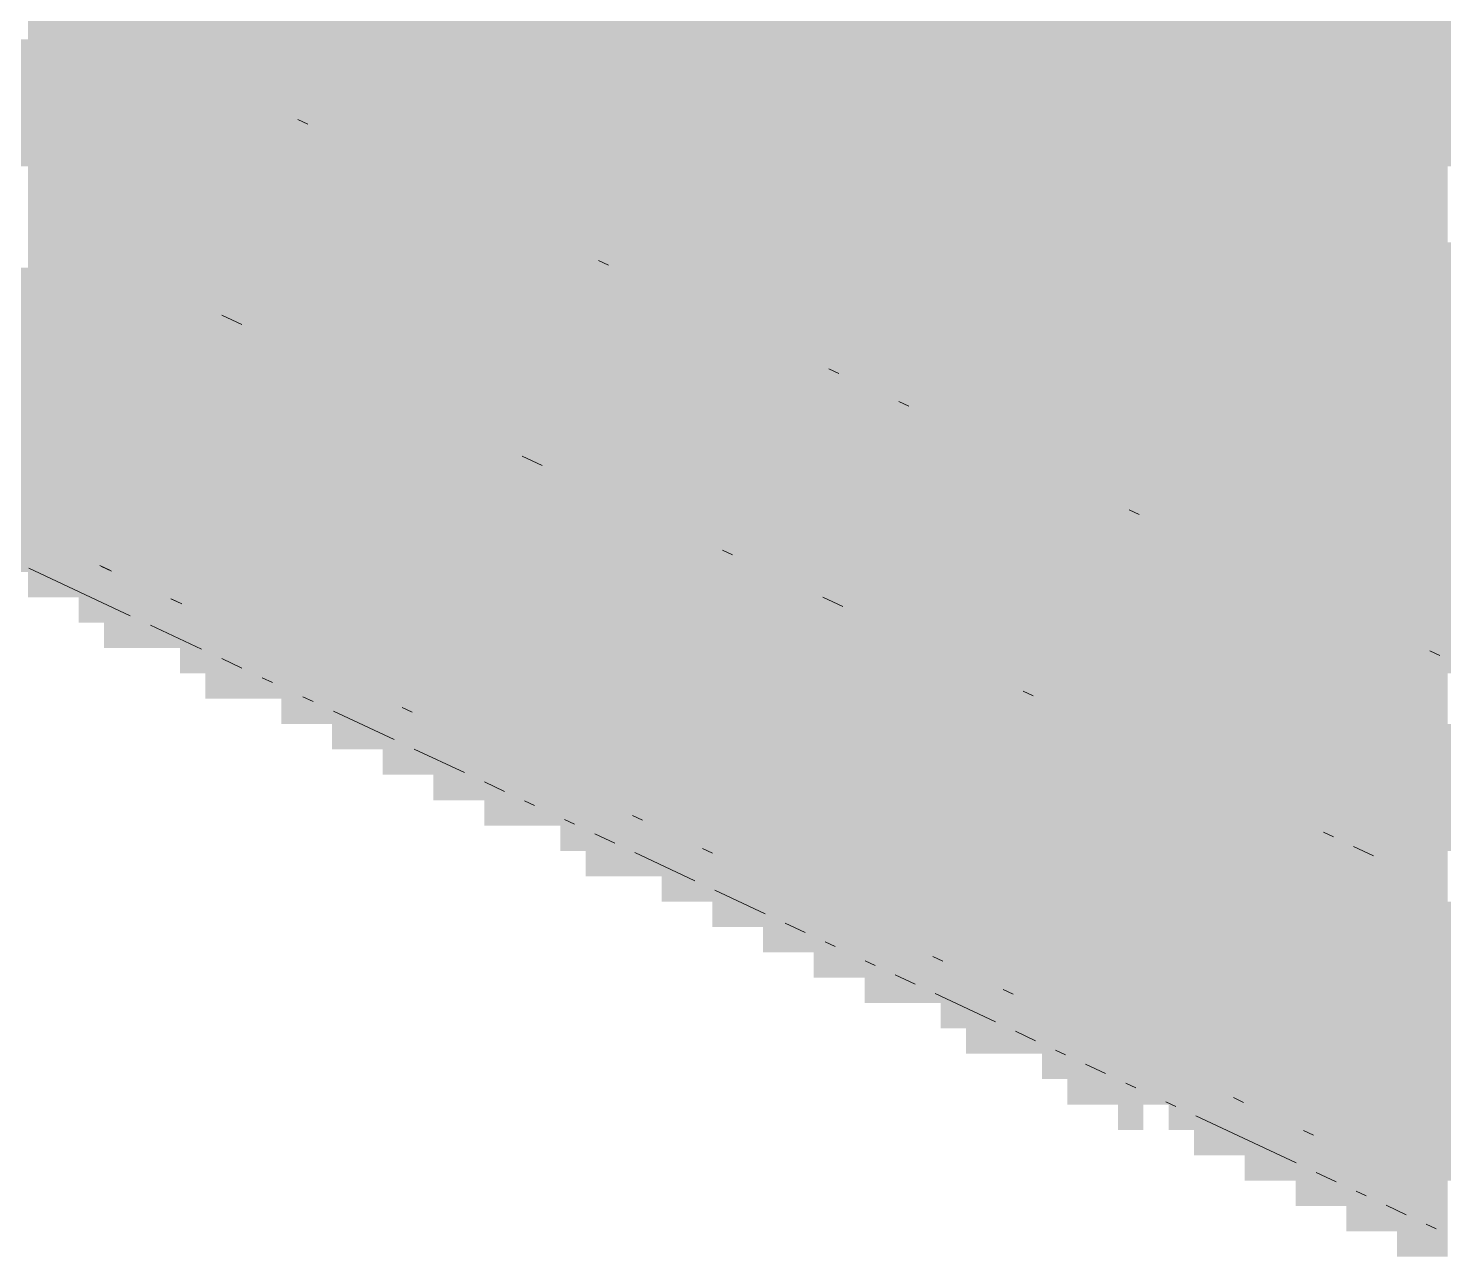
# Paper-space layout '03 3D Building and Roof' of a CAD drawing. Header units: millimetres. Extents: x 5 to 415, y 5 to 292.
# Drawn here: x 227.18 to 232.56, y 71.91 to 76.58 of the extents above; entities that cross this region are included whole.
import ezdxf

# ---------------------------------------------------------------- set-up
doc = ezdxf.new("R2010")
doc.units = ezdxf.units.MM
doc.layers.add('EXISTING', color=7, linetype='Continuous')
doc.layers.add('IMAGES', color=7, linetype='Continuous')

# ---------------------------------------------------------------- blocks, each defined once
blk = doc.blocks.new('SHEET_03')
at = {"layer": 'EXISTING', "color": 250, "lineweight": 9}
for p, q in [((228.2448, 76.2185), (228.2067, 76.2364)), ((229.3868, 75.6824), (229.3488, 75.7003)), ((227.9172, 75.4929), (227.9934, 75.4571)), ((230.2624, 75.2713), (230.2243, 75.2892)), ((230.5288, 75.1462), (230.4908, 75.1641)), ((229.0593, 74.9567), (229.1354, 74.921)), ((231.4044, 74.7352), (231.3663, 74.7531)), ((229.8206, 74.5993), (229.8587, 74.5814)), ((227.5694, 74.3501), (227.1835, 74.5313)), ((227.4536, 74.5409), (227.4922, 74.5228)), ((227.4985, 74.5199), (227.4604, 74.5377)), ((227.7237, 74.4141), (227.7623, 74.396)), ((227.765, 74.3948), (227.7269, 74.4126)), ((230.2013, 74.4206), (230.2774, 74.3848)), ((227.8395, 74.2233), (227.6466, 74.3139)), ((227.9939, 74.1509), (227.9167, 74.1871)), ((232.5464, 74.1991), (232.5084, 74.2169)), ((228.1096, 74.0965), (228.071, 74.1146)), ((228.264, 74.024), (228.2254, 74.0422)), ((230.9626, 74.0631), (231.0007, 74.0453)), ((228.5727, 73.8791), (228.3412, 73.9878)), ((228.6405, 73.9837), (228.6024, 74.0016)), ((228.8393, 73.754), (228.6489, 73.8434)), ((228.9916, 73.6824), (228.9154, 73.7182)), ((229.1059, 73.6288), (229.0678, 73.6467)), ((229.2582, 73.5573), (229.2201, 73.5752)), ((229.5161, 73.5727), (229.478, 73.5906)), ((229.4105, 73.4858), (229.3344, 73.5215)), ((232.1047, 73.527), (232.1427, 73.5091)), ((229.7152, 73.3427), (229.4867, 73.45)), ((229.7825, 73.4476), (229.7445, 73.4655)), ((232.2189, 73.4734), (232.295, 73.4376)), ((229.9818, 73.2176), (229.7914, 73.307)), ((230.1341, 73.1461), (230.058, 73.1818)), ((230.2484, 73.0924), (230.2103, 73.1103)), ((230.4007, 73.0209), (230.3626, 73.0388)), ((230.6581, 73.0365), (230.62, 73.0544)), ((230.553, 72.9494), (230.4769, 72.9852)), ((230.8577, 72.8064), (230.6292, 72.9136)), ((230.9246, 72.9114), (230.8865, 72.9293)), ((231.01, 72.7348), (230.9339, 72.7706)), ((231.1243, 72.6812), (231.0862, 72.6991)), ((231.2766, 72.6097), (231.2005, 72.6455)), ((231.3909, 72.5561), (231.3528, 72.5739)), ((231.8001, 72.5004), (231.762, 72.5183)), ((231.5432, 72.4845), (231.5051, 72.5024)), ((232.0002, 72.27), (231.6194, 72.4488)), ((232.0666, 72.3753), (232.0285, 72.3932)), ((232.1526, 72.1985), (232.0764, 72.2342)), ((232.2668, 72.1448), (232.2287, 72.1627)), ((232.4191, 72.0733), (232.343, 72.1091)), ((232.5334, 72.0197), (232.4953, 72.0376))]:
    blk.add_line(p, q, dxfattribs=at)
at = {"layer": 'IMAGES', "color": 7}
for points in [[(227.18, 76.5411), (227.3727, 76.5411), (227.18, 76.6375), (227.3727, 76.6375)], [(227.3727, 76.5411), (227.5655, 76.5411), (227.3727, 76.6375), (227.5655, 76.6375)], [(227.5655, 76.5411), (227.8545, 76.5411), (227.5655, 76.6375), (227.8545, 76.6375)], [(227.8545, 76.5411), (233.7327, 76.5411), (227.8545, 76.6375), (233.7327, 76.6375)], [(226.2164, 76.4446), (227.3727, 76.4446), (226.2164, 76.5411), (227.3727, 76.5411)], [(227.3727, 76.4446), (227.5655, 76.4446), (227.3727, 76.5411), (227.5655, 76.5411)], [(227.5655, 76.4446), (227.6618, 76.4446), (227.5655, 76.5411), (227.6618, 76.5411)], [(227.6618, 76.4446), (227.7582, 76.4446), (227.6618, 76.5411), (227.7582, 76.5411)], [(227.7582, 76.4446), (227.8545, 76.4446), (227.7582, 76.5411), (227.8545, 76.5411)], [(227.8545, 76.4446), (227.9509, 76.4446), (227.8545, 76.5411), (227.9509, 76.5411)], [(227.9509, 76.4446), (228.0473, 76.4446), (227.9509, 76.5411), (228.0473, 76.5411)], [(228.0473, 76.4446), (233.6364, 76.4446), (228.0473, 76.5411), (233.6364, 76.5411)], [(226.3127, 76.3482), (227.5655, 76.3482), (226.3127, 76.4446), (227.5655, 76.4446)], [(227.5655, 76.3482), (227.6618, 76.3482), (227.5655, 76.4446), (227.6618, 76.4446)], [(227.6618, 76.3482), (227.7582, 76.3482), (227.6618, 76.4446), (227.7582, 76.4446)], [(227.7582, 76.3482), (227.8545, 76.3482), (227.7582, 76.4446), (227.8545, 76.4446)], [(227.8545, 76.3482), (228.0473, 76.3482), (227.8545, 76.4446), (228.0473, 76.4446)], [(228.0473, 76.3482), (228.24, 76.3482), (228.0473, 76.4446), (228.24, 76.4446)], [(228.24, 76.3482), (233.3473, 76.3482), (228.24, 76.4446), (233.3473, 76.4446)], [(226.6018, 76.2518), (227.7582, 76.2518), (226.6018, 76.3482), (227.7582, 76.3482)], [(227.7582, 76.2518), (227.8545, 76.2518), (227.7582, 76.3482), (227.8545, 76.3482)], [(227.8545, 76.2518), (227.9509, 76.2518), (227.8545, 76.3482), (227.9509, 76.3482)], [(227.9509, 76.2518), (228.0473, 76.2518), (227.9509, 76.3482), (228.0473, 76.3482)], [(228.0473, 76.2518), (228.24, 76.2518), (228.0473, 76.3482), (228.24, 76.3482)], [(228.24, 76.2518), (228.3364, 76.2518), (228.24, 76.3482), (228.3364, 76.3482)], [(228.3364, 76.2518), (228.4327, 76.2518), (228.3364, 76.3482), (228.4327, 76.3482)], [(228.4327, 76.2518), (233.2509, 76.2518), (228.4327, 76.3482), (233.2509, 76.3482)], [(226.7945, 76.1554), (227.9509, 76.1554), (226.7945, 76.2518), (227.9509, 76.2518)], [(227.9509, 76.1554), (228.0473, 76.1554), (227.9509, 76.2518), (228.0473, 76.2518)], [(228.0473, 76.1554), (228.1436, 76.1554), (228.0473, 76.2518), (228.1436, 76.2518)], [(228.1436, 76.1554), (228.24, 76.1554), (228.1436, 76.2518), (228.24, 76.2518)], [(228.24, 76.1554), (228.3364, 76.1554), (228.24, 76.2518), (228.3364, 76.2518)], [(228.3364, 76.059), (228.4327, 76.059), (228.3364, 76.2518), (228.4327, 76.2518)], [(228.4327, 76.1554), (228.5291, 76.1554), (228.4327, 76.2518), (228.5291, 76.2518)], [(228.5291, 76.1554), (233.1545, 76.1554), (228.5291, 76.2518), (233.1545, 76.2518)], [(226.8909, 76.059), (228.0473, 76.059), (226.8909, 76.1554), (228.0473, 76.1554)], [(228.0473, 76.059), (228.24, 76.059), (228.0473, 76.1554), (228.24, 76.1554)], [(228.24, 76.059), (228.3364, 76.059), (228.24, 76.1554), (228.3364, 76.1554)], [(228.4327, 76.059), (228.6255, 76.059), (228.4327, 76.1554), (228.6255, 76.1554)], [(228.6255, 76.059), (228.7218, 76.059), (228.6255, 76.1554), (228.7218, 76.1554)], [(228.7218, 76.059), (228.8182, 76.059), (228.7218, 76.1554), (228.8182, 76.1554)], [(228.8182, 76.059), (228.9145, 76.059), (228.8182, 76.1554), (228.9145, 76.1554)], [(228.9145, 76.059), (232.6727, 76.059), (228.9145, 76.1554), (232.6727, 76.1554)], [(227.18, 75.9626), (228.3364, 75.9626), (227.18, 76.059), (228.3364, 76.059)], [(228.3364, 75.9626), (228.4327, 75.9626), (228.3364, 76.059), (228.4327, 76.059)], [(228.4327, 75.9626), (228.5291, 75.9626), (228.4327, 76.059), (228.5291, 76.059)], [(228.5291, 75.9626), (228.6255, 75.9626), (228.5291, 76.059), (228.6255, 76.059)], [(228.6255, 75.9626), (228.7218, 75.9626), (228.6255, 76.059), (228.7218, 76.059)], [(228.7218, 75.9626), (228.8182, 75.9626), (228.7218, 76.059), (228.8182, 76.059)], [(228.8182, 75.9626), (228.9145, 75.9626), (228.8182, 76.059), (228.9145, 76.059)], [(228.9145, 75.9626), (229.0109, 75.9626), (228.9145, 76.059), (229.0109, 76.059)], [(229.0109, 75.9626), (229.1073, 75.9626), (229.0109, 76.059), (229.1073, 76.059)], [(229.1073, 75.9626), (232.5764, 75.9626), (229.1073, 76.059), (232.5764, 76.059)], [(227.18, 75.8662), (227.2764, 75.8662), (227.18, 75.9626), (227.2764, 75.9626)], [(227.2764, 75.8662), (227.4691, 75.8662), (227.2764, 75.9626), (227.4691, 75.9626)], [(227.4691, 75.8662), (228.6255, 75.8662), (227.4691, 75.9626), (228.6255, 75.9626)], [(228.6255, 75.8662), (228.8182, 75.8662), (228.6255, 75.9626), (228.8182, 75.9626)], [(228.8182, 75.8662), (229.1073, 75.8662), (228.8182, 75.9626), (229.1073, 75.9626)], [(229.1073, 75.8662), (229.2036, 75.8662), (229.1073, 75.9626), (229.2036, 75.9626)], [(229.2036, 75.8662), (229.3, 75.8662), (229.2036, 75.9626), (229.3, 75.9626)], [(229.3, 75.8662), (232.48, 75.8662), (229.3, 75.9626), (232.48, 75.9626)], [(232.48, 75.8662), (232.5764, 75.8662), (232.48, 75.9626), (232.5764, 75.9626)], [(227.18, 75.7698), (227.2764, 75.7698), (227.18, 75.8662), (227.2764, 75.8662)], [(227.2764, 75.7698), (227.3727, 75.7698), (227.2764, 75.8662), (227.3727, 75.8662)], [(227.3727, 75.7698), (227.4691, 75.7698), (227.3727, 75.8662), (227.4691, 75.8662)], [(227.4691, 75.7698), (227.5655, 75.7698), (227.4691, 75.8662), (227.5655, 75.8662)], [(227.5655, 75.7698), (228.8182, 75.7698), (227.5655, 75.8662), (228.8182, 75.8662)], [(228.8182, 75.7698), (228.9145, 75.7698), (228.8182, 75.8662), (228.9145, 75.8662)], [(228.9145, 75.7698), (229.0109, 75.7698), (228.9145, 75.8662), (229.0109, 75.8662)], [(229.0109, 75.7698), (229.1073, 75.7698), (229.0109, 75.8662), (229.1073, 75.8662)], [(229.1073, 75.7698), (229.2036, 75.7698), (229.1073, 75.8662), (229.2036, 75.8662)], [(229.2036, 75.7698), (229.3964, 75.7698), (229.2036, 75.8662), (229.3964, 75.8662)], [(229.3964, 75.7698), (229.4927, 75.7698), (229.3964, 75.8662), (229.4927, 75.8662)], [(229.4927, 75.7698), (232.0945, 75.7698), (229.4927, 75.8662), (232.0945, 75.8662)], [(232.0945, 75.7698), (232.1909, 75.7698), (232.0945, 75.8662), (232.1909, 75.8662)], [(232.1909, 75.7698), (232.2873, 75.7698), (232.1909, 75.8662), (232.2873, 75.8662)], [(232.2873, 75.7698), (232.5764, 75.7698), (232.2873, 75.8662), (232.5764, 75.8662)], [(227.18, 75.6734), (227.2764, 75.6734), (227.18, 75.7698), (227.2764, 75.7698)], [(227.2764, 75.6734), (227.4691, 75.6734), (227.2764, 75.7698), (227.4691, 75.7698)], [(227.4691, 75.6734), (227.5655, 75.6734), (227.4691, 75.7698), (227.5655, 75.7698)], [(227.5655, 75.6734), (227.6618, 75.6734), (227.5655, 75.7698), (227.6618, 75.7698)], [(227.6618, 75.6734), (227.7582, 75.6734), (227.6618, 75.7698), (227.7582, 75.7698)], [(227.7582, 75.6734), (228.9145, 75.6734), (227.7582, 75.7698), (228.9145, 75.7698)], [(228.9145, 75.6734), (229.1073, 75.6734), (228.9145, 75.7698), (229.1073, 75.7698)], [(229.1073, 75.6734), (229.2036, 75.6734), (229.1073, 75.7698), (229.2036, 75.7698)], [(229.2036, 75.6734), (229.4927, 75.6734), (229.2036, 75.7698), (229.4927, 75.7698)], [(229.4927, 75.6734), (229.5891, 75.6734), (229.4927, 75.7698), (229.5891, 75.7698)], [(229.5891, 75.6734), (231.9982, 75.6734), (229.5891, 75.7698), (231.9982, 75.7698)], [(231.9982, 75.577), (232.0945, 75.577), (231.9982, 75.7698), (232.0945, 75.7698)], [(232.0945, 75.577), (232.1909, 75.577), (232.0945, 75.7698), (232.1909, 75.7698)], [(232.1909, 75.577), (232.2873, 75.577), (232.1909, 75.7698), (232.2873, 75.7698)], [(232.2873, 75.577), (232.3836, 75.577), (232.2873, 75.7698), (232.3836, 75.7698)], [(232.3836, 75.577), (245.9709, 75.577), (232.3836, 75.7698), (245.9709, 75.7698)], [(225.3491, 75.577), (227.3727, 75.577), (225.3491, 75.6734), (227.3727, 75.6734)], [(227.3727, 75.577), (227.5655, 75.577), (227.3727, 75.6734), (227.5655, 75.6734)], [(227.5655, 75.577), (227.6618, 75.577), (227.5655, 75.6734), (227.6618, 75.6734)], [(227.6618, 75.577), (227.7582, 75.577), (227.6618, 75.6734), (227.7582, 75.6734)], [(227.7582, 75.577), (227.8545, 75.577), (227.7582, 75.6734), (227.8545, 75.6734)], [(227.8545, 75.577), (227.9509, 75.577), (227.8545, 75.6734), (227.9509, 75.6734)], [(227.9509, 75.577), (228.0473, 75.577), (227.9509, 75.6734), (228.0473, 75.6734)], [(228.0473, 75.577), (229.2036, 75.577), (228.0473, 75.6734), (229.2036, 75.6734)], [(229.2036, 75.577), (229.3, 75.577), (229.2036, 75.6734), (229.3, 75.6734)], [(229.3, 75.577), (229.3964, 75.577), (229.3, 75.6734), (229.3964, 75.6734)], [(229.3964, 75.577), (229.4927, 75.577), (229.3964, 75.6734), (229.4927, 75.6734)], [(229.4927, 75.577), (229.5891, 75.577), (229.4927, 75.6734), (229.5891, 75.6734)], [(229.5891, 75.577), (229.8782, 75.577), (229.5891, 75.6734), (229.8782, 75.6734)], [(229.8782, 75.577), (231.9982, 75.577), (229.8782, 75.6734), (231.9982, 75.6734)], [(225.5418, 75.4806), (227.5655, 75.4806), (225.5418, 75.577), (227.5655, 75.577)], [(227.5655, 75.4806), (227.6618, 75.4806), (227.5655, 75.577), (227.6618, 75.577)], [(227.6618, 75.4806), (227.7582, 75.4806), (227.6618, 75.577), (227.7582, 75.577)], [(227.7582, 75.4806), (227.8545, 75.4806), (227.7582, 75.577), (227.8545, 75.577)], [(227.8545, 75.4806), (227.9509, 75.4806), (227.8545, 75.577), (227.9509, 75.577)], [(227.9509, 75.4806), (228.0473, 75.4806), (227.9509, 75.577), (228.0473, 75.577)], [(228.0473, 75.4806), (228.1436, 75.4806), (228.0473, 75.577), (228.1436, 75.577)], [(228.1436, 75.4806), (229.3, 75.4806), (228.1436, 75.577), (229.3, 75.577)], [(229.3, 75.4806), (229.3964, 75.4806), (229.3, 75.577), (229.3964, 75.577)], [(229.3964, 75.4806), (229.4927, 75.4806), (229.3964, 75.577), (229.4927, 75.577)], [(229.4927, 75.4806), (229.5891, 75.4806), (229.4927, 75.577), (229.5891, 75.577)], [(229.5891, 75.4806), (229.6855, 75.4806), (229.5891, 75.577), (229.6855, 75.577)], [(229.6855, 75.4806), (229.7818, 75.4806), (229.6855, 75.577), (229.7818, 75.577)], [(229.7818, 75.4806), (229.8782, 75.4806), (229.7818, 75.577), (229.8782, 75.577)], [(229.8782, 75.4806), (229.9745, 75.4806), (229.8782, 75.577), (229.9745, 75.577)], [(229.9745, 75.4806), (230.0709, 75.4806), (229.9745, 75.577), (230.0709, 75.577)], [(230.0709, 75.4806), (231.5164, 75.4806), (230.0709, 75.577), (231.5164, 75.577)], [(231.5164, 75.4806), (231.6127, 75.4806), (231.5164, 75.577), (231.6127, 75.577)], [(231.6127, 75.4806), (232.0945, 75.4806), (231.6127, 75.577), (232.0945, 75.577)], [(232.0945, 75.4806), (232.1909, 75.4806), (232.0945, 75.577), (232.1909, 75.577)], [(232.1909, 75.4806), (232.2873, 75.4806), (232.1909, 75.577), (232.2873, 75.577)], [(232.2873, 75.4806), (245.9709, 75.4806), (232.2873, 75.577), (245.9709, 75.577)], [(225.6382, 75.3842), (227.7582, 75.3842), (225.6382, 75.4806), (227.7582, 75.4806)], [(227.7582, 75.3842), (227.8545, 75.3842), (227.7582, 75.4806), (227.8545, 75.4806)], [(227.8545, 75.3842), (227.9509, 75.3842), (227.8545, 75.4806), (227.9509, 75.4806)], [(227.9509, 75.3842), (228.0473, 75.3842), (227.9509, 75.4806), (228.0473, 75.4806)], [(228.0473, 75.3842), (228.1436, 75.3842), (228.0473, 75.4806), (228.1436, 75.4806)], [(228.1436, 75.3842), (228.24, 75.3842), (228.1436, 75.4806), (228.24, 75.4806)], [(228.24, 75.3842), (228.3364, 75.3842), (228.24, 75.4806), (228.3364, 75.4806)], [(228.3364, 75.3842), (229.4927, 75.3842), (228.3364, 75.4806), (229.4927, 75.4806)], [(229.4927, 75.3842), (229.5891, 75.3842), (229.4927, 75.4806), (229.5891, 75.4806)], [(229.5891, 75.3842), (229.6855, 75.3842), (229.5891, 75.4806), (229.6855, 75.4806)], [(229.6855, 75.3842), (229.7818, 75.3842), (229.6855, 75.4806), (229.7818, 75.4806)], [(229.7818, 75.3842), (229.8782, 75.3842), (229.7818, 75.4806), (229.8782, 75.4806)], [(229.8782, 75.3842), (229.9745, 75.3842), (229.8782, 75.4806), (229.9745, 75.4806)], [(229.9745, 75.3842), (230.0709, 75.3842), (229.9745, 75.4806), (230.0709, 75.4806)], [(230.0709, 75.3842), (230.1673, 75.3842), (230.0709, 75.4806), (230.1673, 75.4806)], [(230.1673, 75.3842), (230.2636, 75.3842), (230.1673, 75.4806), (230.2636, 75.4806)], [(230.2636, 75.3842), (230.36, 75.3842), (230.2636, 75.4806), (230.36, 75.4806)], [(230.36, 75.3842), (231.42, 75.3842), (230.36, 75.4806), (231.42, 75.4806)], [(231.42, 75.3842), (231.5164, 75.3842), (231.42, 75.4806), (231.5164, 75.4806)], [(231.5164, 75.3842), (231.6127, 75.3842), (231.5164, 75.4806), (231.6127, 75.4806)], [(231.6127, 75.3842), (231.7091, 75.3842), (231.6127, 75.4806), (231.7091, 75.4806)], [(231.7091, 75.3842), (245.9709, 75.3842), (231.7091, 75.4806), (245.9709, 75.4806)], [(225.9273, 75.2878), (227.9509, 75.2878), (225.9273, 75.3842), (227.9509, 75.3842)], [(227.9509, 75.2878), (228.0473, 75.2878), (227.9509, 75.3842), (228.0473, 75.3842)], [(228.0473, 75.2878), (228.1436, 75.2878), (228.0473, 75.3842), (228.1436, 75.3842)], [(228.1436, 75.2878), (228.24, 75.2878), (228.1436, 75.3842), (228.24, 75.3842)], [(228.24, 75.2878), (228.3364, 75.2878), (228.24, 75.3842), (228.3364, 75.3842)], [(228.3364, 75.2878), (228.4327, 75.2878), (228.3364, 75.3842), (228.4327, 75.3842)], [(228.4327, 75.2878), (228.5291, 75.2878), (228.4327, 75.3842), (228.5291, 75.3842)], [(228.5291, 75.2878), (228.6255, 75.2878), (228.5291, 75.3842), (228.6255, 75.3842)], [(228.6255, 75.2878), (229.8782, 75.2878), (228.6255, 75.3842), (229.8782, 75.3842)], [(229.8782, 75.2878), (229.9745, 75.2878), (229.8782, 75.3842), (229.9745, 75.3842)], [(229.9745, 75.2878), (230.0709, 75.2878), (229.9745, 75.3842), (230.0709, 75.3842)], [(230.0709, 75.2878), (230.36, 75.2878), (230.0709, 75.3842), (230.36, 75.3842)], [(230.36, 75.2878), (230.4564, 75.2878), (230.36, 75.3842), (230.4564, 75.3842)], [(230.4564, 75.2878), (231.2273, 75.2878), (230.4564, 75.3842), (231.2273, 75.3842)], [(231.2273, 75.2878), (231.3236, 75.2878), (231.2273, 75.3842), (231.3236, 75.3842)], [(231.3236, 75.2878), (231.42, 75.2878), (231.3236, 75.3842), (231.42, 75.3842)], [(231.42, 75.2878), (231.5164, 75.2878), (231.42, 75.3842), (231.5164, 75.3842)], [(231.5164, 75.2878), (231.6127, 75.2878), (231.5164, 75.3842), (231.6127, 75.3842)], [(231.6127, 75.2878), (245.9709, 75.2878), (231.6127, 75.3842), (245.9709, 75.3842)], [(226.0236, 75.1914), (228.1436, 75.1914), (226.0236, 75.2878), (228.1436, 75.2878)], [(228.1436, 75.1914), (228.24, 75.1914), (228.1436, 75.2878), (228.24, 75.2878)], [(228.24, 75.1914), (228.3364, 75.1914), (228.24, 75.2878), (228.3364, 75.2878)], [(228.3364, 75.1914), (228.4327, 75.1914), (228.3364, 75.2878), (228.4327, 75.2878)], [(228.4327, 75.1914), (228.5291, 75.1914), (228.4327, 75.2878), (228.5291, 75.2878)], [(228.5291, 75.1914), (228.6255, 75.1914), (228.5291, 75.2878), (228.6255, 75.2878)], [(228.6255, 75.1914), (228.7218, 75.1914), (228.6255, 75.2878), (228.7218, 75.2878)], [(228.7218, 75.1914), (228.8182, 75.1914), (228.7218, 75.2878), (228.8182, 75.2878)], [(228.8182, 75.1914), (229.9745, 75.1914), (228.8182, 75.2878), (229.9745, 75.2878)], [(229.9745, 75.1914), (230.0709, 75.1914), (229.9745, 75.2878), (230.0709, 75.2878)], [(230.0709, 75.1914), (230.1673, 75.1914), (230.0709, 75.2878), (230.1673, 75.2878)], [(230.1673, 75.1914), (230.2636, 75.1914), (230.1673, 75.2878), (230.2636, 75.2878)], [(230.2636, 75.1914), (230.4564, 75.1914), (230.2636, 75.2878), (230.4564, 75.2878)], [(230.4564, 75.1914), (230.5527, 75.1914), (230.4564, 75.2878), (230.5527, 75.2878)], [(230.5527, 75.1914), (230.8418, 75.1914), (230.5527, 75.2878), (230.8418, 75.2878)], [(230.8418, 75.1914), (230.9382, 75.1914), (230.8418, 75.2878), (230.9382, 75.2878)], [(230.9382, 75.1914), (231.1309, 75.1914), (230.9382, 75.2878), (231.1309, 75.2878)], [(231.1309, 75.1914), (231.5164, 75.1914), (231.1309, 75.2878), (231.5164, 75.2878)], [(231.5164, 75.1914), (231.6127, 75.1914), (231.5164, 75.2878), (231.6127, 75.2878)], [(231.6127, 75.1914), (246.0673, 75.1914), (231.6127, 75.2878), (246.0673, 75.2878)], [(226.4091, 75.095), (228.4327, 75.095), (226.4091, 75.1914), (228.4327, 75.1914)], [(228.4327, 75.095), (228.5291, 75.095), (228.4327, 75.1914), (228.5291, 75.1914)], [(228.5291, 75.095), (228.6255, 75.095), (228.5291, 75.1914), (228.6255, 75.1914)], [(228.6255, 75.095), (228.8182, 75.095), (228.6255, 75.1914), (228.8182, 75.1914)], [(228.8182, 75.095), (228.9145, 75.095), (228.8182, 75.1914), (228.9145, 75.1914)], [(228.9145, 75.095), (229.0109, 75.095), (228.9145, 75.1914), (229.0109, 75.1914)], [(229.0109, 75.095), (230.1673, 75.095), (229.0109, 75.1914), (230.1673, 75.1914)], [(230.1673, 75.095), (230.2636, 75.095), (230.1673, 75.1914), (230.2636, 75.1914)], [(230.2636, 75.095), (230.36, 75.095), (230.2636, 75.1914), (230.36, 75.1914)], [(230.36, 75.095), (230.4564, 75.095), (230.36, 75.1914), (230.4564, 75.1914)], [(230.4564, 75.095), (230.6491, 75.095), (230.4564, 75.1914), (230.6491, 75.1914)], [(230.6491, 75.095), (230.8418, 75.095), (230.6491, 75.1914), (230.8418, 75.1914)], [(230.8418, 75.095), (230.9382, 75.095), (230.8418, 75.1914), (230.9382, 75.1914)], [(230.9382, 75.095), (231.0345, 75.095), (230.9382, 75.1914), (231.0345, 75.1914)], [(231.0345, 75.095), (231.1309, 75.095), (231.0345, 75.1914), (231.1309, 75.1914)], [(231.1309, 75.095), (231.2273, 75.095), (231.1309, 75.1914), (231.2273, 75.1914)], [(231.2273, 75.095), (246.3564, 75.095), (231.2273, 75.1914), (246.3564, 75.1914)], [(226.5055, 74.9986), (228.6255, 74.9986), (226.5055, 75.095), (228.6255, 75.095)], [(228.6255, 74.9986), (228.7218, 74.9986), (228.6255, 75.095), (228.7218, 75.095)], [(228.7218, 74.9986), (228.8182, 74.9986), (228.7218, 75.095), (228.8182, 75.095)], [(228.8182, 74.9986), (228.9145, 74.9986), (228.8182, 75.095), (228.9145, 75.095)], [(228.9145, 74.9986), (229.0109, 74.9986), (228.9145, 75.095), (229.0109, 75.095)], [(229.0109, 74.9986), (229.1073, 74.9986), (229.0109, 75.095), (229.1073, 75.095)], [(229.1073, 74.9986), (229.2036, 74.9986), (229.1073, 75.095), (229.2036, 75.095)], [(229.2036, 74.9986), (230.36, 74.9986), (229.2036, 75.095), (230.36, 75.095)], [(230.36, 74.9986), (230.4564, 74.9986), (230.36, 75.095), (230.4564, 75.095)], [(230.4564, 74.9986), (230.6491, 74.9986), (230.4564, 75.095), (230.6491, 75.095)], [(230.6491, 74.9986), (230.8418, 74.9986), (230.6491, 75.095), (230.8418, 75.095)], [(230.8418, 74.9986), (230.9382, 74.9986), (230.8418, 75.095), (230.9382, 75.095)], [(230.9382, 74.9986), (231.1309, 74.9986), (230.9382, 75.095), (231.1309, 75.095)], [(231.1309, 74.9986), (246.4527, 74.9986), (231.1309, 75.095), (246.4527, 75.095)], [(226.6982, 74.9022), (228.8182, 74.9022), (226.6982, 74.9986), (228.8182, 74.9986)], [(228.8182, 74.9022), (228.9145, 74.9022), (228.8182, 74.9986), (228.9145, 74.9986)], [(228.9145, 74.9022), (229.0109, 74.9022), (228.9145, 74.9986), (229.0109, 74.9986)], [(229.0109, 74.9022), (229.1073, 74.9022), (229.0109, 74.9986), (229.1073, 74.9986)], [(229.1073, 74.8058), (229.2036, 74.8058), (229.1073, 74.9986), (229.2036, 74.9986)], [(229.2036, 74.9022), (229.3, 74.9022), (229.2036, 74.9986), (229.3, 74.9986)], [(229.3, 74.9022), (229.3964, 74.9022), (229.3, 74.9986), (229.3964, 74.9986)], [(229.3964, 74.9022), (230.6491, 74.9022), (229.3964, 74.9986), (230.6491, 74.9986)], [(230.6491, 74.9022), (230.7455, 74.9022), (230.6491, 74.9986), (230.7455, 74.9986)], [(230.7455, 74.9022), (230.8418, 74.9022), (230.7455, 74.9986), (230.8418, 74.9986)], [(230.8418, 74.9022), (230.9382, 74.9022), (230.8418, 74.9986), (230.9382, 74.9986)], [(230.9382, 74.9022), (231.0345, 74.9022), (230.9382, 74.9986), (231.0345, 74.9986)], [(231.0345, 74.9022), (231.2273, 74.9022), (231.0345, 74.9986), (231.2273, 74.9986)], [(231.2273, 74.9022), (231.3236, 74.9022), (231.2273, 74.9986), (231.3236, 74.9986)], [(231.3236, 74.9022), (246.7418, 74.9022), (231.3236, 74.9986), (246.7418, 74.9986)], [(226.8909, 74.8058), (228.9145, 74.8058), (226.8909, 74.9022), (228.9145, 74.9022)], [(228.9145, 74.8058), (229.0109, 74.8058), (228.9145, 74.9022), (229.0109, 74.9022)], [(229.0109, 74.8058), (229.1073, 74.8058), (229.0109, 74.9022), (229.1073, 74.9022)], [(229.2036, 74.8058), (229.3964, 74.8058), (229.2036, 74.9022), (229.3964, 74.9022)], [(229.3964, 74.8058), (229.4927, 74.8058), (229.3964, 74.9022), (229.4927, 74.9022)], [(229.4927, 74.8058), (229.5891, 74.8058), (229.4927, 74.9022), (229.5891, 74.9022)], [(229.5891, 74.8058), (230.8418, 74.8058), (229.5891, 74.9022), (230.8418, 74.9022)], [(230.8418, 74.8058), (230.9382, 74.8058), (230.8418, 74.9022), (230.9382, 74.9022)], [(230.9382, 74.8058), (231.0345, 74.8058), (230.9382, 74.9022), (231.0345, 74.9022)], [(231.0345, 74.8058), (231.1309, 74.8058), (231.0345, 74.9022), (231.1309, 74.9022)], [(231.1309, 74.8058), (231.2273, 74.8058), (231.1309, 74.9022), (231.2273, 74.9022)], [(231.2273, 74.8058), (231.3236, 74.8058), (231.2273, 74.9022), (231.3236, 74.9022)], [(231.3236, 74.8058), (231.42, 74.8058), (231.3236, 74.9022), (231.42, 74.9022)], [(231.42, 74.8058), (231.5164, 74.8058), (231.42, 74.9022), (231.5164, 74.9022)], [(231.5164, 74.8058), (246.8382, 74.8058), (231.5164, 74.9022), (246.8382, 74.9022)], [(227.0836, 74.7094), (229.3, 74.7094), (227.0836, 74.8058), (229.3, 74.8058)], [(229.3, 74.7094), (229.3964, 74.7094), (229.3, 74.8058), (229.3964, 74.8058)], [(229.3964, 74.7094), (229.4927, 74.7094), (229.3964, 74.8058), (229.4927, 74.8058)], [(229.4927, 74.7094), (229.5891, 74.7094), (229.4927, 74.8058), (229.5891, 74.8058)], [(229.5891, 74.7094), (229.6855, 74.7094), (229.5891, 74.8058), (229.6855, 74.8058)], [(229.6855, 74.7094), (229.9745, 74.7094), (229.6855, 74.8058), (229.9745, 74.8058)], [(229.9745, 74.7094), (231.0345, 74.7094), (229.9745, 74.8058), (231.0345, 74.8058)], [(231.0345, 74.7094), (231.1309, 74.7094), (231.0345, 74.8058), (231.1309, 74.8058)], [(231.1309, 74.7094), (231.2273, 74.7094), (231.1309, 74.8058), (231.2273, 74.8058)], [(231.2273, 74.7094), (231.5164, 74.7094), (231.2273, 74.8058), (231.5164, 74.8058)], [(231.5164, 74.7094), (231.6127, 74.7094), (231.5164, 74.8058), (231.6127, 74.8058)], [(231.6127, 74.7094), (247.1273, 74.7094), (231.6127, 74.8058), (247.1273, 74.8058)], [(227.0836, 74.5166), (227.2764, 74.5166), (227.0836, 74.7094), (227.2764, 74.7094)], [(227.2764, 74.613), (227.3727, 74.613), (227.2764, 74.7094), (227.3727, 74.7094)], [(227.3727, 74.613), (229.3964, 74.613), (227.3727, 74.7094), (229.3964, 74.7094)], [(229.3964, 74.613), (229.4927, 74.613), (229.3964, 74.7094), (229.4927, 74.7094)], [(229.4927, 74.613), (229.5891, 74.613), (229.4927, 74.7094), (229.5891, 74.7094)], [(229.5891, 74.613), (229.6855, 74.613), (229.5891, 74.7094), (229.6855, 74.7094)], [(229.6855, 74.613), (229.7818, 74.613), (229.6855, 74.7094), (229.7818, 74.7094)], [(229.7818, 74.613), (229.8782, 74.613), (229.7818, 74.7094), (229.8782, 74.7094)], [(229.8782, 74.613), (229.9745, 74.613), (229.8782, 74.7094), (229.9745, 74.7094)], [(229.9745, 74.613), (230.0709, 74.613), (229.9745, 74.7094), (230.0709, 74.7094)], [(230.0709, 74.613), (231.2273, 74.613), (230.0709, 74.7094), (231.2273, 74.7094)], [(231.2273, 74.613), (231.3236, 74.613), (231.2273, 74.7094), (231.3236, 74.7094)], [(231.3236, 74.613), (231.42, 74.613), (231.3236, 74.7094), (231.42, 74.7094)], [(231.42, 74.613), (231.5164, 74.613), (231.42, 74.7094), (231.5164, 74.7094)], [(231.5164, 74.613), (231.6127, 74.613), (231.5164, 74.7094), (231.6127, 74.7094)], [(231.6127, 74.613), (231.7091, 74.613), (231.6127, 74.7094), (231.7091, 74.7094)], [(231.7091, 74.613), (247.32, 74.613), (231.7091, 74.7094), (247.32, 74.7094)], [(227.2764, 74.5166), (227.3727, 74.5166), (227.2764, 74.613), (227.3727, 74.613)], [(227.3727, 74.5166), (227.4691, 74.5166), (227.3727, 74.613), (227.4691, 74.613)], [(227.4691, 74.5166), (227.5655, 74.5166), (227.4691, 74.613), (227.5655, 74.613)], [(227.5655, 74.5166), (229.6855, 74.5166), (227.5655, 74.613), (229.6855, 74.613)], [(229.6855, 74.5166), (229.8782, 74.5166), (229.6855, 74.613), (229.8782, 74.613)], [(229.8782, 74.5166), (229.9745, 74.5166), (229.8782, 74.613), (229.9745, 74.613)], [(229.9745, 74.5166), (230.0709, 74.5166), (229.9745, 74.613), (230.0709, 74.613)], [(230.0709, 74.5166), (230.36, 74.5166), (230.0709, 74.613), (230.36, 74.613)], [(230.36, 74.5166), (231.3236, 74.5166), (230.36, 74.613), (231.3236, 74.613)], [(231.3236, 74.5166), (231.7091, 74.5166), (231.3236, 74.613), (231.7091, 74.613)], [(231.7091, 74.5166), (231.8055, 74.5166), (231.7091, 74.613), (231.8055, 74.613)], [(231.8055, 74.5166), (231.9018, 74.5166), (231.8055, 74.613), (231.9018, 74.613)], [(231.9018, 74.5166), (231.9982, 74.5166), (231.9018, 74.613), (231.9982, 74.613)], [(231.9982, 74.5166), (232.0945, 74.5166), (231.9982, 74.613), (232.0945, 74.613)], [(232.0945, 74.5166), (253.2945, 74.5166), (232.0945, 74.613), (253.2945, 74.613)], [(227.18, 74.4202), (227.2764, 74.4202), (227.18, 74.5166), (227.2764, 74.5166)], [(227.2764, 74.4202), (227.3727, 74.4202), (227.2764, 74.5166), (227.3727, 74.5166)], [(227.3727, 74.4202), (227.5655, 74.4202), (227.3727, 74.5166), (227.5655, 74.5166)], [(227.5655, 74.4202), (227.6618, 74.4202), (227.5655, 74.5166), (227.6618, 74.5166)], [(227.6618, 74.4202), (227.7582, 74.4202), (227.6618, 74.5166), (227.7582, 74.5166)], [(227.7582, 74.4202), (229.7818, 74.4202), (227.7582, 74.5166), (229.7818, 74.5166)], [(229.7818, 74.4202), (229.8782, 74.4202), (229.7818, 74.5166), (229.8782, 74.5166)], [(229.8782, 74.4202), (229.9745, 74.4202), (229.8782, 74.5166), (229.9745, 74.5166)], [(229.9745, 74.4202), (230.0709, 74.4202), (229.9745, 74.5166), (230.0709, 74.5166)], [(230.0709, 74.4202), (230.1673, 74.4202), (230.0709, 74.5166), (230.1673, 74.5166)], [(230.1673, 74.4202), (230.2636, 74.4202), (230.1673, 74.5166), (230.2636, 74.5166)], [(230.2636, 74.4202), (230.36, 74.4202), (230.2636, 74.5166), (230.36, 74.5166)], [(230.36, 74.4202), (230.4564, 74.4202), (230.36, 74.5166), (230.4564, 74.5166)], [(230.4564, 74.4202), (231.7091, 74.4202), (230.4564, 74.5166), (231.7091, 74.5166)], [(231.7091, 74.4202), (231.8055, 74.4202), (231.7091, 74.5166), (231.8055, 74.5166)], [(231.8055, 74.4202), (231.9018, 74.4202), (231.8055, 74.5166), (231.9018, 74.5166)], [(231.9018, 74.4202), (231.9982, 74.4202), (231.9018, 74.5166), (231.9982, 74.5166)], [(231.9982, 74.4202), (232.0945, 74.4202), (231.9982, 74.5166), (232.0945, 74.5166)], [(232.0945, 74.4202), (232.1909, 74.4202), (232.0945, 74.5166), (232.1909, 74.5166)], [(232.1909, 74.4202), (232.2873, 74.4202), (232.1909, 74.5166), (232.2873, 74.5166)], [(232.2873, 74.4202), (232.3836, 74.4202), (232.2873, 74.5166), (232.3836, 74.5166)], [(232.3836, 74.4202), (253.2945, 74.4202), (232.3836, 74.5166), (253.2945, 74.5166)], [(227.3727, 74.3238), (227.4691, 74.3238), (227.3727, 74.4202), (227.4691, 74.4202)], [(227.4691, 74.3238), (227.8545, 74.3238), (227.4691, 74.4202), (227.8545, 74.4202)], [(227.8545, 74.3238), (227.9509, 74.3238), (227.8545, 74.4202), (227.9509, 74.4202)], [(227.9509, 74.3238), (230.0709, 74.3238), (227.9509, 74.4202), (230.0709, 74.4202)], [(230.0709, 74.3238), (230.1673, 74.3238), (230.0709, 74.4202), (230.1673, 74.4202)], [(230.1673, 74.3238), (230.2636, 74.3238), (230.1673, 74.4202), (230.2636, 74.4202)], [(230.2636, 74.3238), (230.36, 74.3238), (230.2636, 74.4202), (230.36, 74.4202)], [(230.36, 74.2274), (230.4564, 74.2274), (230.36, 74.4202), (230.4564, 74.4202)], [(230.4564, 74.3238), (230.5527, 74.3238), (230.4564, 74.4202), (230.5527, 74.4202)], [(230.5527, 74.3238), (230.6491, 74.3238), (230.5527, 74.4202), (230.6491, 74.4202)], [(230.6491, 74.3238), (231.9982, 74.3238), (230.6491, 74.4202), (231.9982, 74.4202)], [(231.9982, 74.3238), (232.0945, 74.3238), (231.9982, 74.4202), (232.0945, 74.4202)], [(232.0945, 74.3238), (232.1909, 74.3238), (232.0945, 74.4202), (232.1909, 74.4202)], [(232.1909, 74.3238), (232.2873, 74.3238), (232.1909, 74.4202), (232.2873, 74.4202)], [(232.2873, 74.3238), (232.3836, 74.3238), (232.2873, 74.4202), (232.3836, 74.4202)], [(232.3836, 74.3238), (232.48, 74.3238), (232.3836, 74.4202), (232.48, 74.4202)], [(232.48, 74.3238), (253.2945, 74.3238), (232.48, 74.4202), (253.2945, 74.4202)], [(227.4691, 74.2274), (227.5655, 74.2274), (227.4691, 74.3238), (227.5655, 74.3238)], [(227.5655, 74.2274), (227.6618, 74.2274), (227.5655, 74.3238), (227.6618, 74.3238)], [(227.6618, 74.2274), (227.7582, 74.2274), (227.6618, 74.3238), (227.7582, 74.3238)], [(227.7582, 74.2274), (228.0473, 74.2274), (227.7582, 74.3238), (228.0473, 74.3238)], [(228.0473, 74.2274), (228.1436, 74.2274), (228.0473, 74.3238), (228.1436, 74.3238)], [(228.1436, 74.2274), (228.24, 74.2274), (228.1436, 74.3238), (228.24, 74.3238)], [(228.24, 74.2274), (230.2636, 74.2274), (228.24, 74.3238), (230.2636, 74.3238)], [(230.2636, 74.2274), (230.36, 74.2274), (230.2636, 74.3238), (230.36, 74.3238)], [(230.4564, 74.2274), (230.5527, 74.2274), (230.4564, 74.3238), (230.5527, 74.3238)], [(230.5527, 74.2274), (230.6491, 74.2274), (230.5527, 74.3238), (230.6491, 74.3238)], [(230.6491, 74.2274), (230.7455, 74.2274), (230.6491, 74.3238), (230.7455, 74.3238)], [(230.7455, 74.2274), (230.8418, 74.2274), (230.7455, 74.3238), (230.8418, 74.3238)], [(230.8418, 74.2274), (230.9382, 74.2274), (230.8418, 74.3238), (230.9382, 74.3238)], [(230.9382, 74.2274), (232.0945, 74.2274), (230.9382, 74.3238), (232.0945, 74.3238)], [(232.0945, 74.2274), (232.1909, 74.2274), (232.0945, 74.3238), (232.1909, 74.3238)], [(232.1909, 74.2274), (232.2873, 74.2274), (232.1909, 74.3238), (232.2873, 74.3238)], [(232.2873, 74.2274), (232.3836, 74.2274), (232.2873, 74.3238), (232.3836, 74.3238)], [(232.3836, 74.2274), (232.48, 74.2274), (232.3836, 74.3238), (232.48, 74.3238)], [(232.48, 74.2274), (232.6727, 74.2274), (232.48, 74.3238), (232.6727, 74.3238)], [(227.7582, 74.131), (227.8545, 74.131), (227.7582, 74.2274), (227.8545, 74.2274)], [(227.8545, 74.131), (228.0473, 74.131), (227.8545, 74.2274), (228.0473, 74.2274)], [(228.0473, 74.131), (228.1436, 74.131), (228.0473, 74.2274), (228.1436, 74.2274)], [(228.1436, 74.131), (228.24, 74.131), (228.1436, 74.2274), (228.24, 74.2274)], [(228.24, 74.131), (228.3364, 74.131), (228.24, 74.2274), (228.3364, 74.2274)], [(228.3364, 74.131), (230.4564, 74.131), (228.3364, 74.2274), (230.4564, 74.2274)], [(230.4564, 74.131), (230.5527, 74.131), (230.4564, 74.2274), (230.5527, 74.2274)], [(230.5527, 74.131), (230.6491, 74.131), (230.5527, 74.2274), (230.6491, 74.2274)], [(230.6491, 74.131), (230.7455, 74.131), (230.6491, 74.2274), (230.7455, 74.2274)], [(230.7455, 74.131), (230.8418, 74.131), (230.7455, 74.2274), (230.8418, 74.2274)], [(230.8418, 74.131), (230.9382, 74.131), (230.8418, 74.2274), (230.9382, 74.2274)], [(230.9382, 74.131), (231.0345, 74.131), (230.9382, 74.2274), (231.0345, 74.2274)], [(231.0345, 74.131), (231.1309, 74.131), (231.0345, 74.2274), (231.1309, 74.2274)], [(231.1309, 74.131), (232.1909, 74.131), (231.1309, 74.2274), (232.1909, 74.2274)], [(232.1909, 74.131), (232.2873, 74.131), (232.1909, 74.2274), (232.2873, 74.2274)], [(232.2873, 74.131), (232.3836, 74.131), (232.2873, 74.2274), (232.3836, 74.2274)], [(232.3836, 74.131), (232.48, 74.131), (232.3836, 74.2274), (232.48, 74.2274)], [(232.48, 74.131), (232.7691, 74.131), (232.48, 74.2274), (232.7691, 74.2274)], [(227.8545, 74.0346), (227.9509, 74.0346), (227.8545, 74.131), (227.9509, 74.131)], [(227.9509, 74.0346), (228.0473, 74.0346), (227.9509, 74.131), (228.0473, 74.131)], [(228.0473, 74.0346), (228.1436, 74.0346), (228.0473, 74.131), (228.1436, 74.131)], [(228.1436, 74.0346), (228.4327, 74.0346), (228.1436, 74.131), (228.4327, 74.131)], [(228.4327, 73.9382), (228.5291, 73.9382), (228.4327, 74.131), (228.5291, 74.131)], [(228.5291, 74.0346), (230.6491, 74.0346), (228.5291, 74.131), (230.6491, 74.131)], [(230.6491, 74.0346), (230.7455, 74.0346), (230.6491, 74.131), (230.7455, 74.131)], [(230.7455, 74.0346), (230.9382, 74.0346), (230.7455, 74.131), (230.9382, 74.131)], [(230.9382, 73.9382), (231.0345, 73.9382), (230.9382, 74.131), (231.0345, 74.131)], [(231.0345, 74.0346), (231.1309, 74.0346), (231.0345, 74.131), (231.1309, 74.131)], [(231.1309, 74.0346), (231.2273, 74.0346), (231.1309, 74.131), (231.2273, 74.131)], [(231.2273, 74.0346), (232.48, 74.0346), (231.2273, 74.131), (232.48, 74.131)], [(232.48, 74.0346), (232.5764, 74.0346), (232.48, 74.131), (232.5764, 74.131)], [(228.1436, 73.9382), (228.24, 73.9382), (228.1436, 74.0346), (228.24, 74.0346)], [(228.24, 73.9382), (228.4327, 73.9382), (228.24, 74.0346), (228.4327, 74.0346)], [(228.5291, 73.9382), (228.6255, 73.9382), (228.5291, 74.0346), (228.6255, 74.0346)], [(228.6255, 73.9382), (228.7218, 73.9382), (228.6255, 74.0346), (228.7218, 74.0346)], [(228.7218, 73.9382), (228.8182, 73.9382), (228.7218, 74.0346), (228.8182, 74.0346)], [(228.8182, 73.9382), (230.8418, 73.9382), (228.8182, 74.0346), (230.8418, 74.0346)], [(230.8418, 73.9382), (230.9382, 73.9382), (230.8418, 74.0346), (230.9382, 74.0346)], [(231.0345, 73.9382), (231.1309, 73.9382), (231.0345, 74.0346), (231.1309, 74.0346)], [(231.1309, 73.9382), (231.2273, 73.9382), (231.1309, 74.0346), (231.2273, 74.0346)], [(231.2273, 73.9382), (231.42, 73.9382), (231.2273, 74.0346), (231.42, 74.0346)], [(231.42, 73.9382), (232.5764, 73.9382), (231.42, 74.0346), (232.5764, 74.0346)], [(228.3364, 73.8418), (228.4327, 73.8418), (228.3364, 73.9382), (228.4327, 73.9382)], [(228.4327, 73.8418), (228.5291, 73.8418), (228.4327, 73.9382), (228.5291, 73.9382)], [(228.5291, 73.8418), (228.9145, 73.8418), (228.5291, 73.9382), (228.9145, 73.9382)], [(228.9145, 73.8418), (231.0345, 73.8418), (228.9145, 73.9382), (231.0345, 73.9382)], [(231.0345, 73.8418), (231.1309, 73.8418), (231.0345, 73.9382), (231.1309, 73.9382)], [(231.1309, 73.8418), (231.3236, 73.8418), (231.1309, 73.9382), (231.3236, 73.9382)], [(231.3236, 73.8418), (231.42, 73.8418), (231.3236, 73.9382), (231.42, 73.9382)], [(231.42, 73.8418), (231.5164, 73.8418), (231.42, 73.9382), (231.5164, 73.9382)], [(231.5164, 73.8418), (231.7091, 73.8418), (231.5164, 73.9382), (231.7091, 73.9382)], [(231.7091, 73.8418), (232.9618, 73.8418), (231.7091, 73.9382), (232.9618, 73.9382)], [(228.5291, 73.7454), (228.6255, 73.7454), (228.5291, 73.8418), (228.6255, 73.8418)], [(228.6255, 73.7454), (228.9145, 73.7454), (228.6255, 73.8418), (228.9145, 73.8418)], [(228.9145, 73.7454), (229.0109, 73.7454), (228.9145, 73.8418), (229.0109, 73.8418)], [(229.0109, 73.7454), (229.1073, 73.7454), (229.0109, 73.8418), (229.1073, 73.8418)], [(229.1073, 73.7454), (229.2036, 73.7454), (229.1073, 73.8418), (229.2036, 73.8418)], [(229.2036, 73.7454), (231.2273, 73.7454), (229.2036, 73.8418), (231.2273, 73.8418)], [(231.2273, 73.7454), (231.3236, 73.7454), (231.2273, 73.8418), (231.3236, 73.8418)], [(231.3236, 73.7454), (231.5164, 73.7454), (231.3236, 73.8418), (231.5164, 73.8418)], [(231.5164, 73.7454), (231.6127, 73.7454), (231.5164, 73.8418), (231.6127, 73.8418)], [(231.6127, 73.7454), (231.7091, 73.7454), (231.6127, 73.8418), (231.7091, 73.8418)], [(231.7091, 73.7454), (231.8055, 73.7454), (231.7091, 73.8418), (231.8055, 73.8418)], [(231.8055, 73.7454), (233.0582, 73.7454), (231.8055, 73.8418), (233.0582, 73.8418)], [(228.7218, 73.649), (228.8182, 73.649), (228.7218, 73.7454), (228.8182, 73.7454)], [(228.8182, 73.649), (228.9145, 73.649), (228.8182, 73.7454), (228.9145, 73.7454)], [(228.9145, 73.649), (229.2036, 73.649), (228.9145, 73.7454), (229.2036, 73.7454)], [(229.2036, 73.649), (229.3964, 73.649), (229.2036, 73.7454), (229.3964, 73.7454)], [(229.3964, 73.649), (231.5164, 73.649), (229.3964, 73.7454), (231.5164, 73.7454)], [(231.5164, 73.649), (231.6127, 73.649), (231.5164, 73.7454), (231.6127, 73.7454)], [(231.6127, 73.649), (231.7091, 73.649), (231.6127, 73.7454), (231.7091, 73.7454)], [(231.7091, 73.649), (231.8055, 73.649), (231.7091, 73.7454), (231.8055, 73.7454)], [(231.8055, 73.649), (231.9018, 73.649), (231.8055, 73.7454), (231.9018, 73.7454)], [(231.9018, 73.649), (231.9982, 73.649), (231.9018, 73.7454), (231.9982, 73.7454)], [(231.9982, 73.649), (232.1909, 73.649), (231.9982, 73.7454), (232.1909, 73.7454)], [(232.1909, 73.649), (233.2509, 73.649), (232.1909, 73.7454), (233.2509, 73.7454)], [(228.9145, 73.5526), (229.0109, 73.5526), (228.9145, 73.649), (229.0109, 73.649)], [(229.0109, 73.5526), (229.1073, 73.5526), (229.0109, 73.649), (229.1073, 73.649)], [(229.1073, 73.5526), (229.2036, 73.5526), (229.1073, 73.649), (229.2036, 73.649)], [(229.2036, 73.5526), (229.3, 73.5526), (229.2036, 73.649), (229.3, 73.649)], [(229.3, 73.4562), (229.3964, 73.4562), (229.3, 73.649), (229.3964, 73.649)], [(229.3964, 73.5526), (229.4927, 73.5526), (229.3964, 73.649), (229.4927, 73.649)], [(229.4927, 73.5526), (229.5891, 73.5526), (229.4927, 73.649), (229.5891, 73.649)], [(229.5891, 73.5526), (229.6855, 73.5526), (229.5891, 73.649), (229.6855, 73.649)], [(229.6855, 73.5526), (231.6127, 73.5526), (229.6855, 73.649), (231.6127, 73.649)], [(231.6127, 73.5526), (231.7091, 73.5526), (231.6127, 73.649), (231.7091, 73.649)], [(231.7091, 73.5526), (231.9018, 73.5526), (231.7091, 73.649), (231.9018, 73.649)], [(231.9018, 73.5526), (231.9982, 73.5526), (231.9018, 73.649), (231.9982, 73.649)], [(231.9982, 73.5526), (232.0945, 73.5526), (231.9982, 73.649), (232.0945, 73.649)], [(232.0945, 73.5526), (232.1909, 73.5526), (232.0945, 73.649), (232.1909, 73.649)], [(232.1909, 73.5526), (232.3836, 73.5526), (232.1909, 73.649), (232.3836, 73.649)], [(232.3836, 73.5526), (233.54, 73.5526), (232.3836, 73.649), (233.54, 73.649)], [(229.2036, 73.4562), (229.3, 73.4562), (229.2036, 73.5526), (229.3, 73.5526)], [(229.3964, 73.4562), (229.4927, 73.4562), (229.3964, 73.5526), (229.4927, 73.5526)], [(229.4927, 73.4562), (229.6855, 73.4562), (229.4927, 73.5526), (229.6855, 73.5526)], [(229.6855, 73.4562), (229.7818, 73.4562), (229.6855, 73.5526), (229.7818, 73.5526)], [(229.7818, 73.4562), (231.8055, 73.4562), (229.7818, 73.5526), (231.8055, 73.5526)], [(231.8055, 73.4562), (231.9018, 73.4562), (231.8055, 73.5526), (231.9018, 73.5526)], [(231.9018, 73.4562), (231.9982, 73.4562), (231.9018, 73.5526), (231.9982, 73.5526)], [(231.9982, 73.4562), (232.0945, 73.4562), (231.9982, 73.5526), (232.0945, 73.5526)], [(232.0945, 73.4562), (232.2873, 73.4562), (232.0945, 73.5526), (232.2873, 73.5526)], [(232.2873, 73.4562), (232.3836, 73.4562), (232.2873, 73.5526), (232.3836, 73.5526)], [(232.3836, 73.4562), (232.48, 73.4562), (232.3836, 73.5526), (232.48, 73.5526)], [(232.48, 73.4562), (233.6364, 73.4562), (232.48, 73.5526), (233.6364, 73.5526)], [(229.3, 73.3598), (229.3964, 73.3598), (229.3, 73.4562), (229.3964, 73.4562)], [(229.3964, 73.3598), (229.4927, 73.3598), (229.3964, 73.4562), (229.4927, 73.4562)], [(229.4927, 73.3598), (229.8782, 73.3598), (229.4927, 73.4562), (229.8782, 73.4562)], [(229.8782, 73.3598), (229.9745, 73.3598), (229.8782, 73.4562), (229.9745, 73.4562)], [(229.9745, 73.3598), (232.0945, 73.3598), (229.9745, 73.4562), (232.0945, 73.4562)], [(232.0945, 73.3598), (232.1909, 73.3598), (232.0945, 73.4562), (232.1909, 73.4562)], [(232.1909, 73.3598), (232.3836, 73.3598), (232.1909, 73.4562), (232.3836, 73.4562)], [(232.3836, 73.3598), (232.48, 73.3598), (232.3836, 73.4562), (232.48, 73.4562)], [(232.48, 73.3598), (232.5764, 73.3598), (232.48, 73.4562), (232.5764, 73.4562)], [(229.5891, 73.2634), (229.6855, 73.2634), (229.5891, 73.3598), (229.6855, 73.3598)], [(229.6855, 73.2634), (230.0709, 73.2634), (229.6855, 73.3598), (230.0709, 73.3598)], [(230.0709, 73.2634), (230.1673, 73.2634), (230.0709, 73.3598), (230.1673, 73.3598)], [(230.1673, 73.2634), (232.2873, 73.2634), (230.1673, 73.3598), (232.2873, 73.3598)], [(232.2873, 73.2634), (232.3836, 73.2634), (232.2873, 73.3598), (232.3836, 73.3598)], [(232.3836, 73.2634), (232.5764, 73.2634), (232.3836, 73.3598), (232.5764, 73.3598)], [(229.7818, 73.167), (229.8782, 73.167), (229.7818, 73.2634), (229.8782, 73.2634)], [(229.8782, 73.167), (230.2636, 73.167), (229.8782, 73.2634), (230.2636, 73.2634)], [(230.2636, 73.0706), (230.36, 73.0706), (230.2636, 73.2634), (230.36, 73.2634)], [(230.36, 73.167), (232.48, 73.167), (230.36, 73.2634), (232.48, 73.2634)], [(232.48, 73.167), (232.6727, 73.167), (232.48, 73.2634), (232.6727, 73.2634)], [(229.9745, 73.0706), (230.0709, 73.0706), (229.9745, 73.167), (230.0709, 73.167)], [(230.0709, 73.0706), (230.2636, 73.0706), (230.0709, 73.167), (230.2636, 73.167)], [(230.36, 73.0706), (230.5527, 73.0706), (230.36, 73.167), (230.5527, 73.167)], [(230.5527, 73.0706), (230.6491, 73.0706), (230.5527, 73.167), (230.6491, 73.167)], [(230.6491, 73.0706), (232.6727, 73.0706), (230.6491, 73.167), (232.6727, 73.167)], [(230.1673, 72.9742), (230.2636, 72.9742), (230.1673, 73.0706), (230.2636, 73.0706)], [(230.2636, 72.9742), (230.36, 72.9742), (230.2636, 73.0706), (230.36, 73.0706)], [(230.36, 72.9742), (230.4564, 72.9742), (230.36, 73.0706), (230.4564, 73.0706)], [(230.4564, 72.9742), (230.7455, 72.9742), (230.4564, 73.0706), (230.7455, 73.0706)], [(230.7455, 72.9742), (230.8418, 72.9742), (230.7455, 73.0706), (230.8418, 73.0706)], [(230.8418, 72.9742), (232.9618, 72.9742), (230.8418, 73.0706), (232.9618, 73.0706)], [(230.36, 72.8778), (230.4564, 72.8778), (230.36, 72.9742), (230.4564, 72.9742)], [(230.4564, 72.8778), (230.5527, 72.8778), (230.4564, 72.9742), (230.5527, 72.9742)], [(230.5527, 72.8778), (230.6491, 72.8778), (230.5527, 72.9742), (230.6491, 72.9742)], [(230.6491, 72.8778), (230.9382, 72.8778), (230.6491, 72.9742), (230.9382, 72.9742)], [(230.9382, 72.8778), (231.0345, 72.8778), (230.9382, 72.9742), (231.0345, 72.9742)], [(231.0345, 72.8778), (233.1545, 72.8778), (231.0345, 72.9742), (233.1545, 72.9742)], [(230.6491, 72.7814), (230.7455, 72.7814), (230.6491, 72.8778), (230.7455, 72.8778)], [(230.7455, 72.7814), (230.9382, 72.7814), (230.7455, 72.8778), (230.9382, 72.8778)], [(230.9382, 72.685), (231.0345, 72.685), (230.9382, 72.8778), (231.0345, 72.8778)], [(231.0345, 72.7814), (231.1309, 72.7814), (231.0345, 72.8778), (231.1309, 72.8778)], [(231.1309, 72.7814), (231.2273, 72.7814), (231.1309, 72.8778), (231.2273, 72.8778)], [(231.2273, 72.7814), (233.3473, 72.7814), (231.2273, 72.8778), (233.3473, 72.8778)], [(230.7455, 72.685), (230.8418, 72.685), (230.7455, 72.7814), (230.8418, 72.7814)], [(230.8418, 72.685), (230.9382, 72.685), (230.8418, 72.7814), (230.9382, 72.7814)], [(231.0345, 72.685), (231.3236, 72.685), (231.0345, 72.7814), (231.3236, 72.7814)], [(231.3236, 72.685), (231.42, 72.685), (231.3236, 72.7814), (231.42, 72.7814)], [(231.42, 72.685), (231.5164, 72.685), (231.42, 72.7814), (231.5164, 72.7814)], [(231.5164, 72.685), (233.54, 72.685), (231.5164, 72.7814), (233.54, 72.7814)], [(231.0345, 72.5886), (231.1309, 72.5886), (231.0345, 72.685), (231.1309, 72.685)], [(231.1309, 72.5886), (231.3236, 72.5886), (231.1309, 72.685), (231.3236, 72.685)], [(231.3236, 72.5886), (231.42, 72.5886), (231.3236, 72.685), (231.42, 72.685)], [(231.42, 72.4922), (231.5164, 72.4922), (231.42, 72.685), (231.5164, 72.685)], [(231.5164, 72.5886), (231.6127, 72.5886), (231.5164, 72.685), (231.6127, 72.685)], [(231.6127, 72.5886), (231.7091, 72.5886), (231.6127, 72.685), (231.7091, 72.685)], [(231.7091, 72.5886), (233.6364, 72.5886), (231.7091, 72.685), (233.6364, 72.685)], [(231.1309, 72.4922), (231.2273, 72.4922), (231.1309, 72.5886), (231.2273, 72.5886)], [(231.2273, 72.4922), (231.3236, 72.4922), (231.2273, 72.5886), (231.3236, 72.5886)], [(231.3236, 72.4922), (231.42, 72.4922), (231.3236, 72.5886), (231.42, 72.5886)], [(231.5164, 72.4922), (231.8055, 72.4922), (231.5164, 72.5886), (231.8055, 72.5886)], [(231.8055, 72.4922), (233.9255, 72.4922), (231.8055, 72.5886), (233.9255, 72.5886)], [(231.3236, 72.3958), (231.42, 72.3958), (231.3236, 72.4922), (231.42, 72.4922)], [(231.5164, 72.3958), (231.6127, 72.3958), (231.5164, 72.4922), (231.6127, 72.4922)], [(231.6127, 72.3958), (231.8055, 72.3958), (231.6127, 72.4922), (231.8055, 72.4922)], [(231.8055, 72.3958), (231.9018, 72.3958), (231.8055, 72.4922), (231.9018, 72.4922)], [(231.9018, 72.3958), (231.9982, 72.3958), (231.9018, 72.4922), (231.9982, 72.4922)], [(231.9982, 72.3958), (232.0945, 72.3958), (231.9982, 72.4922), (232.0945, 72.4922)], [(232.0945, 72.3958), (234.1182, 72.3958), (232.0945, 72.4922), (234.1182, 72.4922)], [(231.6127, 72.2994), (231.7091, 72.2994), (231.6127, 72.3958), (231.7091, 72.3958)], [(231.7091, 72.2994), (231.8055, 72.2994), (231.7091, 72.3958), (231.8055, 72.3958)], [(231.8055, 72.2994), (232.1909, 72.2994), (231.8055, 72.3958), (232.1909, 72.3958)], [(232.1909, 72.2994), (232.2873, 72.2994), (232.1909, 72.3958), (232.2873, 72.3958)], [(232.2873, 72.2994), (234.4073, 72.2994), (232.2873, 72.3958), (234.4073, 72.3958)], [(231.8055, 72.203), (231.9018, 72.203), (231.8055, 72.2994), (231.9018, 72.2994)], [(231.9018, 72.203), (231.9982, 72.203), (231.9018, 72.2994), (231.9982, 72.2994)], [(231.9982, 72.203), (232.1909, 72.203), (231.9982, 72.2994), (232.1909, 72.2994)], [(232.1909, 72.203), (232.2873, 72.203), (232.1909, 72.2994), (232.2873, 72.2994)], [(232.2873, 72.0101), (232.3836, 72.0101), (232.2873, 72.2994), (232.3836, 72.2994)], [(232.3836, 72.203), (232.48, 72.203), (232.3836, 72.2994), (232.48, 72.2994)], [(232.48, 72.203), (234.5036, 72.203), (232.48, 72.2994), (234.5036, 72.2994)], [(231.9982, 72.1065), (232.0945, 72.1065), (231.9982, 72.203), (232.0945, 72.203)], [(232.0945, 72.1065), (232.1909, 72.1065), (232.0945, 72.203), (232.1909, 72.203)], [(232.1909, 72.1065), (232.2873, 72.1065), (232.1909, 72.203), (232.2873, 72.203)], [(232.3836, 72.1065), (232.5764, 72.1065), (232.3836, 72.203), (232.5764, 72.203)], [(232.1909, 72.0101), (232.2873, 72.0101), (232.1909, 72.1065), (232.2873, 72.1065)], [(232.3836, 72.0101), (232.48, 72.0101), (232.3836, 72.1065), (232.48, 72.1065)], [(232.48, 71.9137), (232.5764, 71.9137), (232.48, 72.1065), (232.5764, 72.1065)], [(232.3836, 71.9137), (232.48, 71.9137), (232.3836, 72.0101), (232.48, 72.0101)]]:
    blk.add_solid(points, dxfattribs=at)

psp = doc.layouts.new('03 3D Building and Roof')

# ---------------------------------------------------------------- block references
psp.add_blockref('SHEET_03', (0, 0))

doc.saveas('drawing.dxf')
